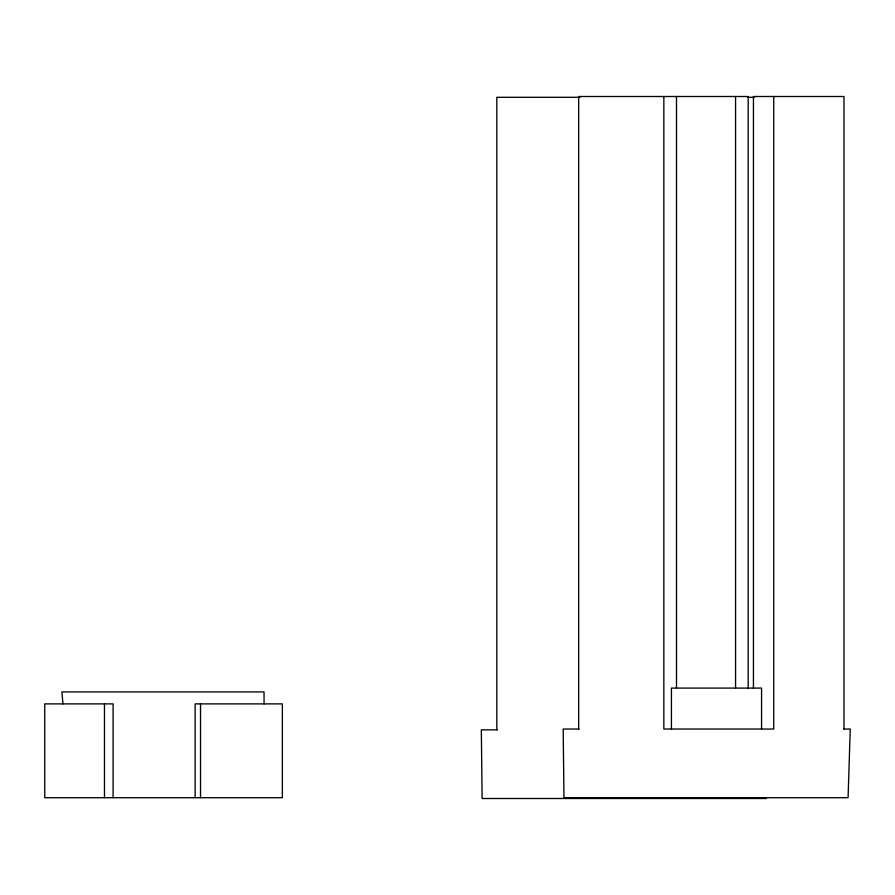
<?xml version="1.0" encoding="UTF-8"?>
<svg xmlns="http://www.w3.org/2000/svg" width="895" height="895" viewBox="0 0 895 895"><rect width="100%" height="100%" fill="white"/><g stroke="black" fill="none" stroke-linecap="round" stroke-linejoin="round"><path stroke-width="1.34" d="M579.982 97.298L496.814 97.298L496.814 729.839M747.806 97.298L754.317 97.298M579.099 729.045L563.179 729.045L563.962 797.702L848.08 797.702L850.25 729.045L843.716 729.045M497.251 729.839L481.331 729.839L482.125 798.497L766.232 798.497M62.952 703.884L61.889 691.936L264.047 691.936L264.047 703.884M843.974 729.045L843.974 96.503L753.445 96.503L753.445 688.087M773.739 96.503L773.739 729.045L663.844 729.045L663.844 96.503M761.567 729.045L761.567 688.087L671.429 688.087L671.429 729.045M748.198 688.546L748.198 96.503L578.662 96.503L578.662 729.045M735.556 96.503L735.556 688.087M676.486 96.503L676.486 688.087M200.525 703.884L200.525 797.702M195.144 797.702L195.144 703.884L282.373 703.884L282.373 797.702L44.75 797.702L44.75 703.884L113.094 703.884L113.094 797.702M104.469 703.884L104.469 797.702"/></g></svg>
